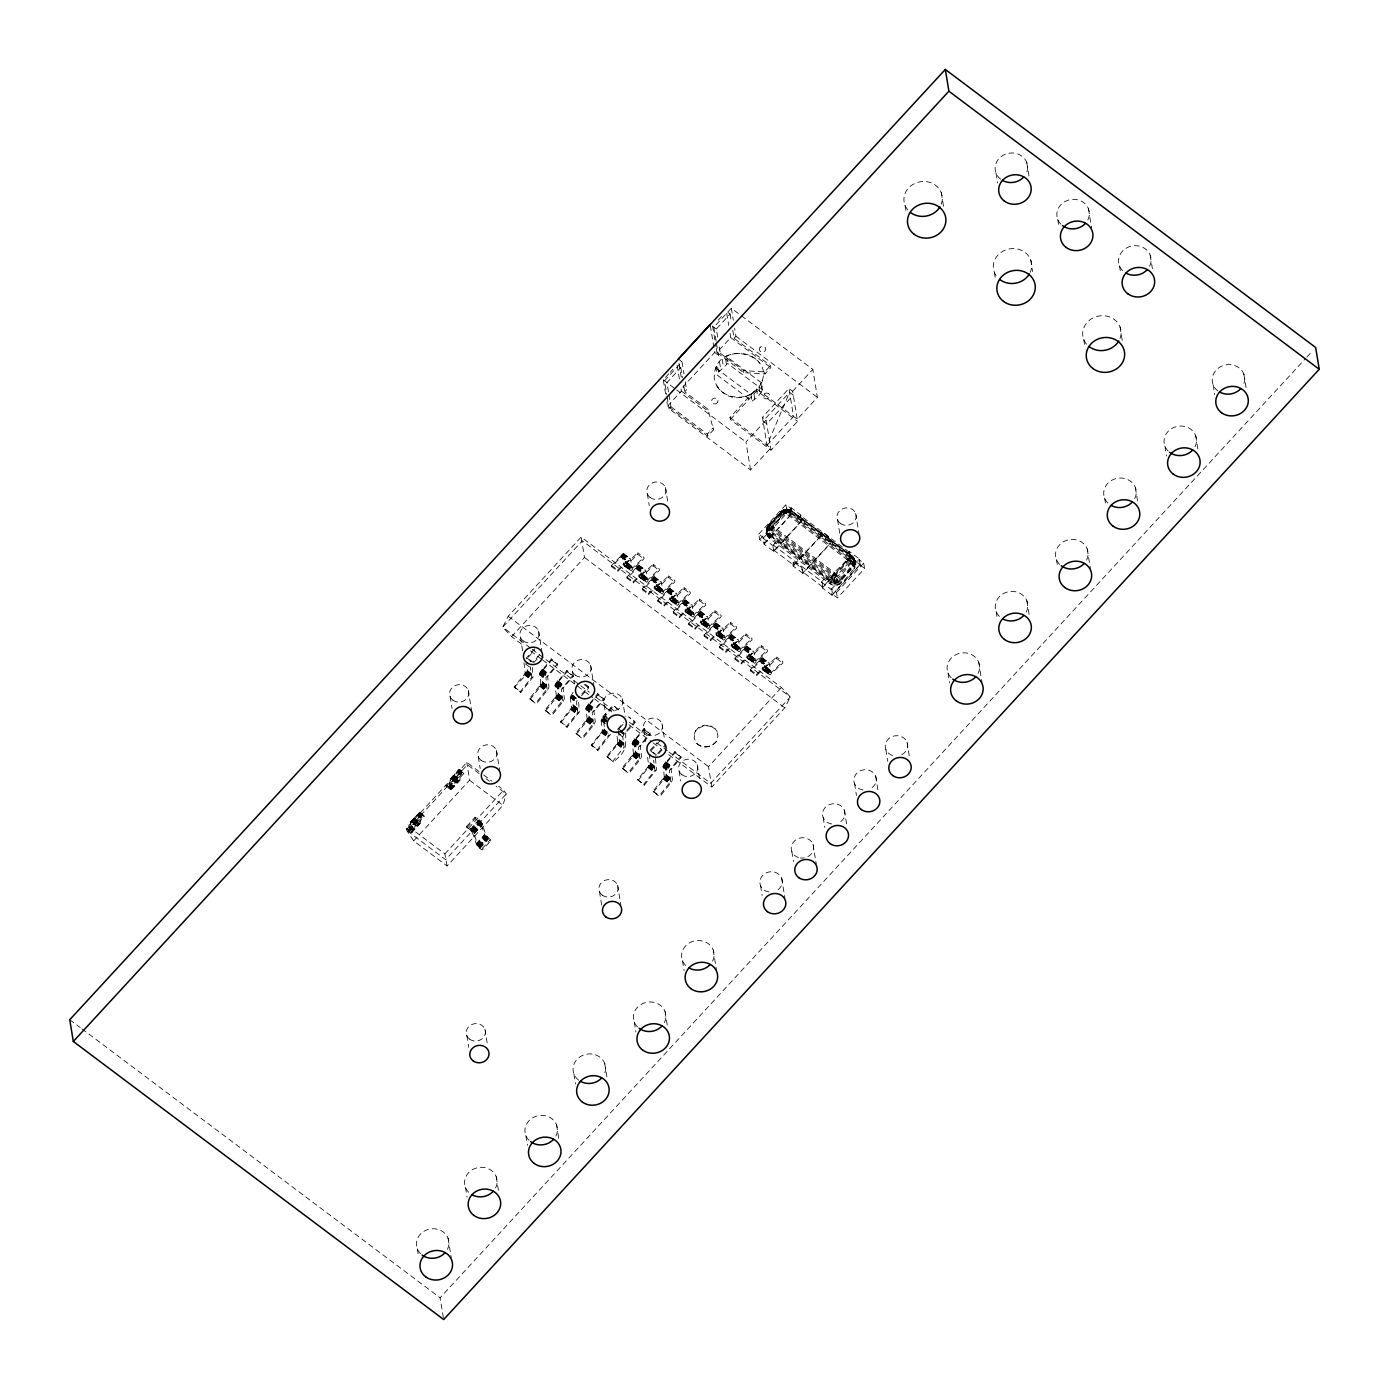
<?xml version="1.0" encoding="UTF-8"?>
<svg xmlns="http://www.w3.org/2000/svg" width="1389" height="1389" viewBox="0 0 1389 1389"><rect width="100%" height="100%" fill="white"/><g stroke="black" fill="none" stroke-linecap="round" stroke-linejoin="round"><path stroke-width="0.75" stroke-dasharray="5 3.75" d="M766.641 532.213C770.253 523.636 777.84 513.288 787.598 511.76L791.209 507.766L800.915 515.059L801.887 520.927L773.76 551.45L764.037 544.158L763.082 538.29L766.78 534.261L766.329 529.695L767.509 526.917L780.635 512.541L785.08 509.676L786.243 513.722L848.731 560.791L852.603 565.201L853.853 569.264C848.071 574.438 840.276 590.499 829.997 583.727L769.437 538.255L767.214 535.512L766.329 529.695M841.491 582.686L840.241 578.623L835.397 573.379L773.864 527.143C767.579 522.837 763.568 531.345 769.211 535.008L829.771 580.48C840.762 586.8 848.297 569.976 854.322 564.073C857.395 558.43 850.815 556.468 846.786 559.194C842.689 567.094 828.573 573.015 829.997 583.727M854.339 558.691L855.798 564.993L853.853 569.264M855.798 564.993L855.641 562.858L859.235 558.847L849.53 551.555L847.012 554.385L849.096 552.11L800.498 515.614L798.415 517.889L800.915 515.059M854.617 568.309L852.638 563.587L846.786 559.194C852.395 554.662 859.444 566.955 852.985 558.777L852.238 556.086L791.279 510.475L787.91 512.107L773.864 527.143L768.013 531.015L767.214 535.512M767.11 527.021L767.249 529.956M769.437 538.255L769.801 533.22L773.864 527.143L768.43 529.522L766.52 532.525L767.544 529.209L773.864 527.143L769.107 524.816L768.586 527.942M768.395 525.111L781.052 511.465L786.243 513.722C788.587 508.305 781.156 507.836 782.892 512.975M766.311 531.379L766.832 534.418L766.329 530.841M624.234 565.879L626.96 564.785L637.725 554.263L637.794 552.77L643.958 557.406L643.906 558.899L631.057 570.619L624.026 565.653L622.098 556.069L611.681 566.66L617.845 571.296L628.279 560.705L630.398 570.514M639.669 577.459L642.378 576.366L653.16 565.844L653.229 564.351L659.393 568.986L659.341 570.48L646.493 582.199L639.461 577.234L637.707 567.702L627.116 578.258L633.28 582.894L643.715 572.285L645.833 582.095M655.087 589.058L657.813 587.946L668.595 577.442L668.647 575.931L674.828 580.567L674.759 582.078L661.928 593.78L654.896 588.832L653.143 579.282L642.534 589.839L648.715 594.475L659.133 583.884L661.268 593.693M670.522 600.638L673.248 599.544L684.03 589.023L684.082 587.53L690.264 592.165L690.194 593.659L677.363 605.378L670.314 600.413L668.404 590.829L657.969 601.42L664.15 606.055L674.568 595.464L676.703 605.274M685.958 612.219L688.684 611.125L699.448 600.604L699.518 599.11L705.681 603.746L705.629 605.239L692.781 616.959L685.749 611.993L683.822 602.409L673.405 613.018L679.568 617.654L690.003 607.045L692.121 616.855M701.393 623.817L704.101 622.706L714.884 612.202L714.953 610.691L721.117 615.327L721.065 616.838L708.216 628.54L701.185 623.592L699.257 614.007L688.84 624.599L695.004 629.234L705.438 618.643L707.557 628.453M716.811 635.398L719.537 634.304L730.319 623.783L730.388 622.289L736.552 626.925L736.483 628.418L723.652 640.138L716.62 635.172L714.693 625.588L704.258 636.179L710.439 640.815L720.856 630.224L722.992 640.034M732.246 646.979L734.972 645.885L745.754 635.363L745.806 633.87L751.987 638.506L751.918 639.999L739.087 651.719L732.038 646.753L730.128 637.169L719.693 647.778L725.874 652.413L736.292 641.805L738.427 651.615M747.681 658.577L750.407 657.466L761.172 646.961L761.241 645.468L767.423 650.087L767.353 651.597L754.505 663.3L747.473 658.351L745.563 648.767L735.128 659.358L741.292 663.994L751.727 653.403L753.845 663.213M763.117 670.158L765.843 669.064L776.607 658.542L776.677 657.049L782.84 661.685L782.788 663.178L769.94 674.898L762.908 669.932L760.981 660.348L750.564 670.939L756.727 675.575L767.162 664.984L769.28 674.794M840.588 583.519L838.921 578.466L834.424 572.615L834.841 585.446L831.126 589.37L832.08 595.239L860.208 564.715L859.235 558.847M784.038 512.402L783.795 509.589L786.243 513.722L790.358 509.885L792.424 513.305C789.039 513.756 783.813 505.509 785.254 512.02M781.868 513.67L782.215 510.701L786.243 513.722C785.236 510.51 788.917 506.481 789.039 511.829M406.3 828.157L409.946 831.994L424.096 816.628L423.871 815.274L419.165 812.739L410.658 821.941L409.547 830.344L406.3 828.157L466.86 762.387L481.931 773.69M422.256 814.058L413.019 824.163L412.082 832.41L409.946 831.994M424.096 816.628C417.342 809.145 424.426 831.855 414.877 820.448L414.669 819.093L418.072 821.125L419.165 812.739M461.947 770.964L458.874 769.662L450.349 778.864L449.324 787.233L445.991 785.08L446.216 786.434L451.599 789.473L452.727 781.017L461.947 770.964L463.561 772.18L463.787 773.551L449.637 788.917M463.787 773.551C457.033 766.068 464.117 788.778 454.585 777.371L454.359 776L457.745 778.118L458.874 769.662M694.118 734.26L695.594 730.683L694.083 738.063L696.688 743.462L701.74 746.605L705.838 747.195L711.88 745.615L716.325 741.552L718.009 736.066L716.411 730.284L717.28 732.003M532.334 667.536L533.011 677.016L520.788 692.503L514.156 686.947L525.216 673.3L523.983 662.779M514.625 687.868C517.854 681.079 529.747 675.818 526.761 666.737M520.788 692.503L520.337 691.583L531.518 677.606L530.268 666.824M540.859 684.256L539.731 673.075L551.485 658.89L557.857 664.741L547.631 676.565L548.968 686.791L548.099 689.326L536.223 704.101L529.591 698.528L540.859 684.256L547.023 688.892L535.772 703.164L536.223 704.101M530.06 699.466L541.936 684.69L542.786 682.155L541.467 671.929L551.693 660.105L551.485 658.89M547.023 688.892L545.912 677.71L557.666 663.525M556.294 695.837L555.166 684.673L566.92 670.47L573.292 676.321L563.066 688.145L564.385 698.389L563.535 700.907L551.659 715.682L545.026 710.126L556.294 695.837L562.458 700.473L551.19 714.762L551.659 715.682M545.478 711.046L557.354 696.288L558.222 693.753L556.902 683.51L567.129 671.686L566.92 670.47M562.458 700.473L561.347 689.309L573.101 675.106M578.64 702.296L579.3 711.776L567.094 727.263L560.462 721.707L571.504 708.06L570.289 697.538L573.015 692.243M560.913 722.627L573.136 707.14L572.945 693.91M567.094 727.263L566.625 726.343L577.807 712.366L576.452 702.174L577.494 699.327M587.148 719.016L586.036 707.852L597.791 693.649L604.163 699.5L593.936 711.324L595.256 721.551L594.388 724.086L582.512 738.861L575.879 733.288L587.148 719.016L593.329 723.652L582.06 737.924L582.512 738.861M576.348 734.225L588.224 719.45L589.075 716.915L587.755 706.688L597.982 694.865L597.791 693.649M593.329 723.652L592.2 712.47L603.955 698.285M610.431 734.277L597.947 750.442L591.783 745.806L591.315 744.886L602.375 731.239L601.142 720.717L603.868 715.422L613.209 705.23L619.581 711.081L613.209 705.23M597.947 750.442L597.496 749.522L608.799 734.972M625.692 732.888C625.71 747.369 627.186 750.442 613.382 762.023L606.75 756.467L617.792 742.82L616.577 732.298M607.201 757.387L619.425 741.917L618.47 730.51M613.382 762.023L612.914 761.103L624.095 747.126L622.741 736.934L624.859 732.437M633.453 753.776L632.325 742.611L644.079 728.409L650.451 734.26L640.225 746.084L641.544 756.311L640.694 758.845L628.818 773.621L622.185 768.048L633.453 753.776L639.617 758.411L628.349 772.683L628.818 773.621M622.637 768.985L634.513 754.21L635.381 751.675L634.044 741.448L644.27 729.624L644.079 728.409M639.617 758.411L638.489 747.23L650.243 733.045M655.504 758.307L656.459 769.714L644.236 785.202L637.603 779.646L648.663 765.999L647.43 755.477M638.072 780.566L650.295 765.079L649.618 755.599M644.236 785.202L643.784 784.281L654.966 770.287L653.611 760.113M664.307 776.937L663.178 765.773L674.932 751.571L681.304 757.439L671.078 769.263L672.415 779.489L671.547 782.024L659.671 796.782L653.038 791.226L664.307 776.937L670.488 781.573L659.219 795.862L659.671 796.782M653.507 792.147L665.383 777.389L666.234 774.854L664.914 764.627L675.141 752.803L674.932 751.571M670.488 781.573L669.359 770.409L681.114 756.206M604.215 726.586L603.347 717.887L613.417 706.445M766.329 530.233L767.7 527.334L773.864 527.143L769.089 532.577L768.534 537.456M766.85 531.067L766.745 528.08M762.266 380.603C772.44 351.035 715.491 340.756 714.311 375.603C712.904 385.465 725.648 399.424 739.087 397.601C745.702 397.358 751.987 394.528 756.519 389.684C759.089 388.903 764.506 375.36 760.877 383.642L762.057 390.899L757.717 396.941L752.005 401.213L717.089 374.995L715.943 368.085L717.332 364.925L718.512 372.183L717.089 374.995M839.546 584.231L834.424 572.615L833.383 585.203M591.783 745.806L604.423 729.034M782.597 510.214L786.243 513.722C785.792 510.319 790.445 506.846 790.254 512.159M762.057 390.899L762.214 380.256M447.084 865.972L444.862 853.888L408.036 826.229L406.803 830.483L413.662 840.866L447.084 865.972L502.957 805.307L506.273 793.935L503.686 790.046L498.668 786.261M457.745 778.118L448.525 788.153M767.492 526.674L767.127 530.754L769.454 534.157L830.014 579.63C841.265 589.44 867.118 548.204 846.786 559.194L853.106 562.736L855.19 567.25M780.948 514.52L780.618 512.055L781.851 510.718M802.911 573.344L793.206 566.052C789.924 557.232 804.318 568.848 802.911 573.344L831.039 542.821C832.376 538.324 818.277 526.848 821.316 535.529L831.039 542.821M831.021 584.37L831.195 579.213L834.424 572.615L834.824 585.342L834.32 583.449L829.684 581.817L769.124 536.345L766.52 531.97M715.943 368.085L750.876 394.302L752.005 401.213M716.134 341.225L713.842 327.231L731.343 308.219L812.825 369.405L817.409 397.376L797.251 419.27L756.501 388.677L729.972 417.464L730.319 419.547L771.051 450.14L797.581 421.336L792.668 391.281L788.952 388.503L762.422 417.308L767.006 445.279L789.577 392.306L793.293 395.084L766.745 423.888L763.047 421.11L789.577 392.306M767.839 528.896L768.499 525.58L773.864 527.143L768.482 531.831L767.787 536.536M838.4 584.786L834.424 572.615L832.115 579.63L832.167 584.873M786.243 513.722L789.004 509.555L790.931 510.301M668.665 754.609L711.828 787.007L784.768 707.852L790.306 696.948L781.434 687.468L581.158 537.092L508.218 616.265L502.696 627.151L511.551 636.631L523.636 645.711M696.688 743.462C701.653 749.175 714.588 746.883 717.228 739.799M766.936 527.455L768.013 525.754M617.619 729.451L623.314 722.645M618.99 729.086L619.824 727.853M718.512 372.183L727.697 363.484L762.613 389.701M655.712 755.616L656.337 754.817L650.156 750.182L656.841 742.907M695.663 731.013L698.32 727.732L703.997 725.232L710.178 725.614L715.283 729.103L713.824 727.784M767.509 526.414L768.673 524.886M769.107 524.816L767.544 529.209L769.801 533.22L830.362 578.692C841.56 587.964 865.173 547.353 846.786 559.194L853.419 561.833L855.589 566.139M847.759 559.958L847.776 558.447L786.921 512.749L785.271 513.027L772.909 526.448L773.048 528.08L833.608 573.553L835.397 573.379M766.537 529.174L773.864 527.143M534.73 648.75L526.101 658.282L530.72 661.754M539.557 654.844L532.89 662.119L527.56 657.969L534.817 650.087M581.852 693.962L588.519 686.687L585.446 684.378M626.804 730.18L634.825 721.447L628.644 716.811L635.016 722.679L626.317 732.125M657.674 753.359L665.678 744.626M665.574 393.92L663.265 379.787L668.786 373.797M670.158 372.304L672.918 369.318M718.13 320.251L722.28 315.754M681.235 376.992L678.301 359.004L681.999 361.782L664.498 380.794L666.789 394.771M679.377 378.954L677.068 364.821L680.766 367.599L666.963 382.583L668.613 392.653M717.644 337.076L716.325 329.019L730.11 314.036L726.412 311.258M716.325 329.019L710.144 324.453L714.71 352.424L682.884 386.975L686.583 389.771L684.725 391.785L707.921 409.199L713.529 429.826L707.678 436.163L667.571 406.039L666.911 402.011M667.571 406.039L681.357 391.073L680.697 387.027M732.75 330.165L734.069 338.222L770.496 365.567L770.826 367.634L764.992 373.971L743.809 372.686L716.915 352.476L730.718 337.51L730.058 333.464M729.972 417.464L770.721 448.057L750.546 469.951L669.064 408.765L670.922 406.751L668.942 394.667M714.71 352.424L718.426 355.202L720.283 353.188L718.964 345.132M734.069 338.222L735.927 336.207L734.625 328.203M511.551 636.631L584.491 557.475L581.158 537.092M707.678 436.163L707.348 434.097L713.182 427.76L713.529 429.826M720.283 353.188L743.48 370.603L764.662 371.905L770.496 365.567M730.319 419.547L756.849 390.743L797.581 421.336M533.741 662.605L538.081 657.882M750.546 469.951L745.962 441.962L766.138 420.086L762.422 417.308M792.668 391.281L812.825 369.405M410.571 822.166L419.426 812.687M450.262 779.09L459.117 769.593M410.658 821.941L419.756 812.704M450.349 778.864L459.446 769.628M411.404 821.784L420.155 812.825M451.095 778.708L459.846 769.749M411.804 821.889L420.624 813.016M451.494 778.812L460.315 769.94M406.526 829.511L421.127 813.294M446.216 786.434L460.818 770.218M412.255 822.097L413.332 822.722L421.683 813.641M451.963 779.021L453.022 779.628L461.374 770.565M413.089 824.042L421.77 814.996M452.727 781.017L461.478 771.919M413.28 824.042L422.1 815.169M452.988 780.948L461.79 772.076M408.609 829.875L422.291 815.274M448.3 786.799L461.981 772.197M408.974 830.136L422.482 815.412M448.664 787.059L462.172 772.336M409.147 830.223L417.655 821.212M448.838 787.146L457.363 778.135M408.835 831.247L418.072 821.125M413.575 824.146L415.745 825.691L415.519 824.337L423.871 815.274M453.265 781.052L455.436 782.615L455.21 781.26L463.561 772.18M409.408 831.646L417.759 822.583M449.098 788.57L457.45 779.507M410.467 832.271L418.818 823.208M450.158 789.195L458.509 780.114M767.006 445.279L793.536 416.492L788.952 388.503M410.918 832.462L419.287 823.399M450.626 789.386L458.978 780.323M411.335 832.584L419.686 823.521M451.026 789.508L459.377 780.427M411.665 832.619L420.502 823.121M451.356 789.525L460.193 780.045M413.662 840.866L469.551 780.219L466.86 762.387M581.47 695.785L588.728 687.92L588.519 686.687M466.704 826.333L475.073 817.27C485.716 820.708 481.809 834.754 490.473 839.564L490.699 840.918L482.348 849.999C472.538 845.866 476.67 831.698 466.93 827.688L466.704 826.333C477.347 829.771 473.458 843.835 482.122 848.644L482.348 849.999M466.93 827.688L475.298 818.625L475.073 817.27M444.862 853.888L503.686 790.046M470.506 829.198L478.875 820.118M471.097 829.65L479.448 820.586M470.732 830.553C484.448 806.644 478.875 837.011 490.699 840.918M470.923 830.709L480.021 821.073M471.131 830.865L479.483 821.802M471.305 831.039L479.656 821.975M471.635 831.403L480.577 821.611M471.982 831.907L480.247 822.687M472.034 832.046L481.098 822.149M473.215 831.751L481.566 822.687M473.632 832.289L481.983 823.208M473.979 832.792L482.33 823.712M474.239 833.244L482.591 824.181M474.413 833.66L482.764 824.58M758.759 534.14L785.914 504.676L790.775 508.322L791.678 513.756L764.506 543.238L759.644 539.592L758.759 534.14L763.62 537.786L764.506 543.238M768.256 525.476L783.049 510.128M476.149 843.8L484.501 834.737M476.323 844.217L484.674 835.136M476.583 844.668L484.935 835.605M476.931 845.172L485.282 836.109M477.33 845.71L485.699 836.629M759.644 539.592L787.476 510.128L852.985 558.777M477.816 846.248L486.879 836.352M478.771 845.884L487.018 836.647M478.337 846.786L487.279 836.977M479.066 846.231L487.435 837.168M479.24 846.422L487.608 837.341M478.875 847.307L487.782 837.515M479.622 846.752L488.181 837.845M479.465 847.811L487.817 838.748M480.038 848.262L488.39 839.199M482.122 848.644L490.473 839.564M764.037 544.158L792.164 513.635L791.209 507.766M773.76 551.45L772.805 545.582L775.409 542.734L773.343 545.096L774.229 550.53L793.675 565.132L820.83 535.65L820.448 532.786L822.514 532.925M774.229 550.53L801.384 521.049L800.498 515.614M620.154 727.489L623.053 724.329M792.72 563.083C796.453 560.809 803.363 567.875 803.398 572.424L822.826 587.026L849.999 557.545L849.096 552.11M793.206 566.052L821.316 535.529M828.538 537.439L830.553 542.943L803.398 572.424M651.007 750.65L659.706 741.205M658.629 753.723L665.887 745.841M832.08 595.239L822.357 587.946L821.403 582.078L824.024 579.23L821.941 581.592L822.826 587.026M822.357 587.946L850.485 557.423L849.53 551.555M832.549 594.318L859.722 564.854L858.819 559.402L863.68 563.066L864.583 568.5L837.411 597.964L832.549 594.318L831.664 588.884L836.525 592.53L837.411 597.964M836.525 592.53L863.68 563.066M711.828 787.007L708.494 766.641L781.434 687.468M443.351 1317.571L440.105 1297.795L1305.382 358.692M1306.858 357.095L1312.727 350.723M611.681 566.66L611.473 565.445L623.192 553.742L624.217 554.003L625.849 563.448L632.273 568.24L643.958 557.406M617.845 571.296L617.654 570.08L629.373 558.378L630.38 558.638L632.134 568.188M627.116 578.258L626.908 577.025L638.627 565.34L639.635 565.601L641.284 575.029L647.708 579.838L659.393 568.986M633.28 582.894L633.089 581.661L644.809 569.976L645.816 570.219L647.552 579.786M642.534 589.839L642.343 588.623L654.063 576.921L655.07 577.182L656.719 586.627L663.126 591.419L674.828 580.567M648.715 594.475L648.507 593.259L660.226 581.557L661.251 581.817L662.987 591.367M657.969 601.42L657.778 600.204L669.498 588.502L670.505 588.762L672.137 598.208L678.561 603L690.264 592.165M664.15 606.055L663.942 604.84L675.662 593.138L676.669 593.398L678.422 602.948M673.405 613.018L673.196 611.785L684.933 600.1L685.94 600.361L687.572 609.788L693.996 614.598L705.681 603.746M679.568 617.654L679.377 616.421L691.097 604.736L692.104 604.979L693.858 614.546M688.84 624.599L688.631 623.383L700.351 611.681L701.358 611.941L703.008 621.387L709.432 626.179L721.117 615.327M695.004 629.234L694.813 628.019L706.532 616.317L707.539 616.577L709.275 626.126M704.258 636.179L704.067 634.964L715.786 623.262L716.793 623.522L718.443 632.967L724.85 637.759L736.552 626.925M710.439 640.815L710.23 639.6L721.967 627.897L722.975 628.158L724.711 637.707M719.693 647.778L719.502 646.545L731.222 634.86L732.229 635.12L733.878 644.548L740.285 649.358L751.987 638.506M725.874 652.413L725.666 651.181L737.385 639.496L738.41 639.739L740.146 649.305M735.128 659.358L734.92 658.143L746.657 646.441L747.664 646.701L749.296 656.146L755.72 660.938L767.423 650.087M741.292 663.994L741.101 662.779L752.821 651.076L753.828 651.337L755.581 660.886M750.564 670.939L750.355 669.724L762.075 658.021L763.099 658.282L764.731 667.727L771.155 672.519L782.84 661.685M756.727 675.575L756.536 674.36L768.256 662.657L769.263 662.918L770.999 672.467M625.953 563.552L637.794 552.77M647.882 579.821L641.284 575.029L653.229 564.351M663.317 591.419L656.719 586.627L668.647 575.931M672.241 598.312L684.082 587.53M687.815 609.962L699.518 599.11M703.251 621.543L714.953 610.691M718.686 633.141L730.388 622.289M733.965 644.67L745.806 633.87M749.4 656.25L761.241 645.468M771.329 672.519L764.731 667.727L776.677 657.049M780.618 512.055L782.215 510.701M712.071 726.378L704.049 725.579L696.827 729.103M834.32 583.449L840.258 581.54L854.877 565.271L855.468 562.996L854.339 561.399L846.786 559.194L852.655 557.336L854.617 560.496M782.528 510.51L783.969 509.676M716.811 385.882C723.2 397.358 742.438 401.247 753.619 392.184L754.8 399.424M726.482 364.196L725.301 356.938C736.344 350.236 752.89 353.31 759.627 363.119M783.656 509.971L784.959 509.364M725.301 356.938L728.756 355.133M784.854 509.589L787.372 509.329L787.771 511.69M846.786 559.194L854.912 560.809L854.113 565.722L840.102 580.932L835.501 582.79L831.803 582.338L766.902 533.046M785.983 509.19L787.372 509.329M785.966 509.537L790.15 510.648L850.71 556.121L852.707 559.628L851.318 563.483C845.38 567.007 840.189 582.894 830.848 577.685L769.124 531.015L768.291 527.889L769.662 524.868L782.684 510.857L786.191 509.815L786.521 511.812M791.07 510.753L787.459 509.78L782.719 511.656L769.905 525.632L769.211 528.271L770.322 530.72L832.688 577.338L837.636 576.487L850.537 562.562L851.665 559.385L850.016 556.468M851.318 555.947L852.238 556.086M793.675 562.18L793.675 565.132M787.007 509.173L788.622 509.485M788.032 509.277L789.82 509.798M789.004 509.555L852.672 556.885L853.87 559.576M852.638 556.642L853.575 557.683M790.358 509.885L792.112 511.412M788.709 511.482L786.018 510.753L783.5 511.985L770.791 525.841L771.121 529.765L833.07 576.122L836.873 575.48L849.651 561.66L850.537 559.194L849.269 556.954M453.022 779.628L455.21 781.26M413.332 822.722L415.519 824.337M735.927 336.207L817.409 397.376M730.718 337.51L770.826 367.634M761.485 382.791L726.569 356.574L727.697 363.484M681.357 391.073L708.268 411.266L707.921 409.199M663.265 379.787L674.898 388.607M676.634 389.91L745.962 441.962M670.922 406.751L707.348 434.097M791.279 510.475L852.516 556.416M792.164 513.635L801.887 520.927M850.485 557.423L860.208 564.715M849.999 557.545L786.816 510.11L785.914 504.676M859.722 564.854L864.583 568.5M773.343 545.096L821.941 581.592M763.082 538.29L772.805 545.582M821.403 582.078L831.126 589.37M637.725 554.263L643.906 558.899M653.16 565.844L659.341 570.48M668.595 577.442L674.759 582.078M684.03 589.023L690.194 593.659M699.448 600.604L705.629 605.239M714.884 612.202L721.065 616.838M730.319 623.783L736.483 628.418M745.754 635.363L751.918 639.999M761.172 646.961L767.353 651.597M776.607 658.542L782.788 663.178M623.626 553.69L630.38 558.638M639.062 565.271L645.816 570.219M654.497 576.869L661.251 581.817M669.932 588.45L676.669 593.398M685.35 600.031L692.104 604.979M700.785 611.629L707.539 616.577M716.22 623.21L722.975 628.158M731.656 634.79L738.41 639.739M747.091 646.389L753.828 651.337M762.509 657.969L769.263 662.918M623.192 553.742L629.373 558.378M638.627 565.34L644.809 569.976M654.063 576.921L660.226 581.557M669.498 588.502L675.662 593.138M684.933 600.1L691.097 604.736M700.351 611.681L706.532 616.317M715.786 623.262L721.967 627.897M731.222 634.86L737.385 639.496M746.657 646.441L752.821 651.076M762.075 658.021L768.256 662.657M622.689 553.951L628.852 558.586M638.124 565.531L644.288 570.167M653.542 577.13L659.723 581.765M668.977 588.71L675.158 593.346M684.412 600.291L690.576 604.927M699.848 611.889L706.011 616.525M715.283 623.47L721.447 628.106M730.701 635.051L736.882 639.687M746.136 646.649L752.317 651.285M761.571 658.23L767.735 662.866M622.116 554.298L628.279 558.916M637.534 565.879L643.715 570.514M652.969 577.459L659.15 582.095M668.404 589.058L674.568 593.676M683.839 600.638L690.003 605.274M699.275 612.219L705.438 616.855M714.693 623.817L720.874 628.436M730.128 635.398L736.309 640.034M745.563 646.979L751.727 651.615M760.998 658.577L767.162 663.195M621.491 554.749L627.654 559.385M636.926 566.347L643.09 570.983M652.344 577.928L658.525 582.564M667.779 589.509L673.96 594.145M683.214 601.107L689.378 605.743M698.65 612.688L704.813 617.324M714.068 624.269L720.249 628.904M729.503 635.867L735.684 640.503M744.938 647.448L751.102 652.083M760.373 659.028L766.537 663.664M620.831 555.34L628.575 560.861M636.266 566.92L643.992 572.442M651.701 578.501L659.428 584.04M667.137 590.099L674.863 595.621M682.555 601.68L690.298 607.201M697.99 613.261L705.716 618.799M713.425 624.859L721.151 630.38M728.86 636.44L736.587 641.961M744.278 648.021L752.022 653.559M759.714 659.619L767.44 665.14M621.63 556.208L627.811 560.843M637.065 567.788L643.229 572.424M652.5 579.369L658.664 584.005M667.918 590.967L674.099 595.603M683.353 602.548L689.534 607.184M698.789 614.129L704.952 618.765M714.224 625.727L720.387 630.363M729.642 637.308L735.823 641.944M745.077 648.889L751.258 653.524M760.512 660.487L766.693 665.123M621.352 556.364L627.515 561M636.77 567.962L642.951 572.598M652.205 579.543L658.386 584.179M667.64 591.124L673.804 595.759M683.075 602.722L689.239 607.358M698.493 614.303L704.674 618.938M713.929 625.883L720.11 630.519M729.364 637.482L735.528 642.117M744.799 649.062L750.963 653.698M760.217 660.643L766.398 665.279M621.039 556.607L627.203 561.243M636.457 568.188L642.638 572.824M651.892 579.769L658.073 584.404M667.328 591.367L673.491 596.003M682.763 602.948L688.927 607.583M698.181 614.528L704.362 619.164M713.616 626.126L719.797 630.762M729.051 637.707L735.215 642.343M744.487 649.288L750.65 653.924M759.905 660.886L766.086 665.522M620.709 556.885L626.873 561.521M636.145 568.483L642.308 573.119M651.563 580.064L657.744 584.7M666.998 591.645L673.179 596.28M682.433 603.243L688.597 607.878M697.868 614.823L704.032 619.459M713.286 626.404L719.467 631.04M728.721 638.002L734.903 642.638M744.157 649.583L750.32 654.219M759.592 661.164L765.756 665.8M627.307 563.014L633.488 567.65M642.742 574.595L648.923 579.23M658.178 586.175L664.341 590.811M673.613 597.774L679.777 602.409M689.048 609.354L695.212 613.99M704.466 620.935L710.647 625.571M719.901 632.533L726.082 637.169M735.337 644.114L741.5 648.75M750.772 655.695L756.936 660.331M766.19 667.293L772.371 671.929M627.029 563.24L633.193 567.875M642.465 574.82L648.628 579.456M657.882 586.418L664.064 591.037M673.318 597.999L679.499 602.635M688.753 609.58L694.917 614.216M704.188 621.178L710.352 625.814M719.606 632.759L725.787 637.395M735.041 644.34L741.222 648.976M750.477 655.938L756.64 660.574M765.912 667.519L772.076 672.154M626.752 563.413L632.933 568.049M642.187 575.011L648.35 579.63M657.622 586.592L663.786 591.228M673.04 598.173L679.221 602.809M688.475 609.771L694.656 614.389M703.91 621.352L710.074 625.988M719.346 632.933L725.509 637.568M734.764 644.531L740.945 649.149M750.199 656.112L756.38 660.747M765.634 667.692L771.798 672.328M626.508 563.535L632.672 568.17M641.926 575.133L648.107 579.769M657.362 586.714L663.543 591.349M672.797 598.294L678.978 602.93M688.232 609.893L694.396 614.528M703.667 621.473L709.831 626.109M719.085 633.054L725.266 637.69M734.521 644.652L740.702 649.288M749.956 656.233L756.12 660.869M765.391 667.814L771.555 672.45M625.849 563.448L632.464 568.24M672.137 598.208L678.752 603M687.572 609.788L694.187 614.58M703.008 621.387L709.605 626.179M718.443 632.967L725.041 637.759M733.878 644.548L740.476 649.34M749.296 656.146L755.911 660.938M626.96 564.785L633.124 569.421M642.378 576.366L648.559 581.001M657.813 587.946L663.994 592.582M673.248 599.544L679.412 604.18M688.684 611.125L694.847 615.761M704.101 622.706L710.283 627.342M719.537 634.304L725.718 638.94M734.972 645.885L741.136 650.521M750.407 657.466L756.571 662.102M765.843 669.064L772.006 673.7M626.37 565.236L632.551 569.872M641.805 576.817L647.986 581.453M657.24 588.415L663.404 593.051M672.675 599.996L678.839 604.632M688.093 611.577L694.274 616.212M703.529 623.175L709.71 627.811M718.964 634.756L725.127 639.391M734.399 646.336L740.563 650.972M749.817 657.935L755.998 662.57M765.252 669.515L771.433 674.151M625.831 565.601L631.995 570.237M641.267 577.182L647.43 581.817M656.684 588.762L662.866 593.398M672.12 600.361L678.301 604.996M687.555 611.941L693.719 616.577M702.99 623.522L709.154 628.158M718.408 635.12L724.589 639.756M733.843 646.701L740.024 651.337M749.279 658.282L755.442 662.918M764.714 669.88L770.878 674.516M625.328 565.844L631.509 570.48M640.763 577.425L646.927 582.06M656.198 589.023L662.362 593.659M671.616 600.604L677.797 605.239M687.051 612.184L693.233 616.82M702.487 623.783L708.65 628.418M717.922 635.363L724.086 639.999M733.34 646.944L739.521 651.58M748.775 658.542L754.956 663.178M764.21 670.123L770.391 674.759M624.894 565.983L631.057 570.619M640.329 577.564L646.493 582.199M655.747 589.144L661.928 593.78M671.182 600.743L677.363 605.378M686.617 612.323L692.781 616.959M702.053 623.904L708.216 628.54M717.471 635.502L723.652 640.138M732.906 647.083L739.087 651.719M748.341 658.664L754.505 663.3M763.776 670.262L769.94 674.898M624.026 565.653L630.693 570.619M639.461 577.234L646.128 582.217M654.896 588.832L661.563 593.798M670.314 600.413L676.981 605.378M685.749 611.993L692.417 616.976M701.185 623.592L707.852 628.557M716.62 635.172L723.287 640.138M732.038 646.753L738.705 651.736M747.473 658.351L754.14 663.317M762.908 669.932L769.575 674.898M611.473 565.445L617.654 570.08M626.908 577.025L633.089 581.661M642.343 588.623L648.507 593.259M657.778 600.204L663.942 604.84M673.196 611.785L679.377 616.421M688.631 623.383L694.813 628.019M704.067 634.964L710.23 639.6M719.502 646.545L725.666 651.181M734.92 658.143L741.101 662.779M750.355 669.724L756.536 674.36M584.491 557.475L784.768 707.852M508.218 616.265L708.494 766.641M551.693 660.105L557.857 664.741M567.129 671.686L573.292 676.321M584.092 684.447L588.728 687.92M597.982 694.865L604.163 699.5M644.27 729.624L650.451 734.26M675.141 752.803L681.304 757.439M530.424 647.969L502.696 627.151L582.286 540.772L790.306 696.948L710.699 783.344L669.099 752.109M532.161 649.271L544.297 658.386M546.033 659.688L578.97 684.412M580.689 685.715L589.37 692.226M596.298 697.434L615.362 711.758M629.234 722.158L650.035 737.785M656.962 742.993L667.362 750.807M530.546 650.903L540.911 658.681M542.63 659.966L592.704 697.556M594.423 698.858L611.698 711.828M628.957 724.78L651.406 741.639M653.125 742.941L661.754 749.418M542.144 669.064L549.159 674.186M557.579 680.662L564.594 685.767M588.432 703.824L595.464 708.946M604.719 715.891L609.337 719.363M634.738 738.583L641.753 743.705M665.591 761.762L672.606 766.884M527.23 658.334L533.411 662.97M542.665 669.915L548.846 674.55M558.1 681.513L564.264 686.149M588.953 704.674L595.134 709.31M635.259 739.434L641.423 744.07M650.694 751.032L656.858 755.668M666.112 762.613L672.293 767.249M541.536 669.863L548.533 674.95M556.954 681.461L563.969 686.548M587.825 704.622L594.822 709.71M603.26 716.22L608.712 720.144M634.113 739.382L641.128 744.469M664.984 762.561L671.981 767.648M542.075 670.731L548.256 675.367M557.51 682.312L563.674 686.947M588.363 705.49L594.544 710.126M634.669 740.25L640.833 744.886M665.522 763.429L671.703 768.065M541.832 671.147L547.995 675.783M557.267 682.728L563.43 687.364M588.12 705.907L594.301 710.543M620.536 730.232L625.154 733.722M634.408 740.667L640.589 745.303M665.279 763.846L671.46 768.482M540.963 670.696L547.144 675.332M556.399 682.277L562.562 686.913M587.252 705.456L593.433 710.092M602.687 717.037L608.868 721.672M618.122 728.635L622.758 732.107M633.558 740.215L639.721 744.851M664.411 763.394L670.592 768.013M541.623 671.547L547.787 676.183M557.058 683.128L563.222 687.763M587.912 706.307L594.093 710.942M634.217 741.066L640.381 745.702M665.071 764.245L671.252 768.881M541.467 671.929L547.631 676.565M556.902 683.51L563.066 688.145M572.32 695.108L576.956 698.58M587.755 706.688L593.936 711.324M603.191 718.269L607.809 721.742M620.154 731.013L624.79 734.503M634.044 741.448L640.225 746.084M664.914 764.627L671.078 769.263M540.46 671.529L547.526 676.912M555.895 683.11L562.962 688.493M571.33 694.691L576.852 698.927M586.766 706.289L593.815 711.672M633.054 741.049L640.121 746.431M663.925 764.21L670.974 769.593M541.311 672.571L547.474 677.207M556.729 684.152L562.91 688.788M572.164 695.75L578.345 700.386M587.599 707.331L593.763 711.967M603.034 718.912L607.653 722.384M619.998 731.656L624.633 735.146M633.888 742.091L640.069 746.726M664.758 765.27L670.922 769.905M540.061 672.328L546.224 676.964M555.478 683.909L561.66 688.545M570.914 695.507L577.095 700.125M586.349 707.088L592.513 711.724M601.784 718.669L607.948 723.304M632.637 741.848L638.818 746.483M663.508 765.026L669.672 769.645M539.731 673.075L545.912 677.71M555.166 684.673L561.347 689.309M570.601 696.254L576.765 700.889M586.036 707.852L592.2 712.47M601.454 719.433L604.545 721.742M632.325 742.611L638.489 747.23M663.178 765.773L669.359 770.409M539.522 673.769L545.686 678.405M554.958 685.35L561.121 689.986M570.375 696.948L576.557 701.584M585.811 708.529L591.992 713.165M601.246 720.11L607.41 724.745M616.681 731.708L622.845 736.344M632.117 743.289L638.28 747.924M662.97 766.468L669.151 771.103M525.528 663.942L530.164 667.414M539.418 674.36L545.599 678.995M554.853 685.958L561.017 690.593M570.289 697.538L576.452 702.174M585.707 709.119L591.888 713.755M601.142 720.717L607.323 725.353M619.668 734.625L622.741 736.934M632.012 743.879L638.176 748.515M662.866 767.058L669.047 771.694M527.351 670.574L533.532 675.21M542.786 682.155L548.968 686.791M558.222 693.753L564.385 698.389M573.657 705.334L579.821 709.97M589.075 716.915L595.256 721.551M619.945 740.094L626.109 744.73M635.381 751.675L641.544 756.311M650.799 763.273L656.98 767.909M666.234 774.854L672.415 779.489M527.282 671.113L533.445 675.749M542.7 682.693L548.881 687.329M558.135 694.274L564.316 698.91M573.57 705.872L579.734 710.508M589.005 717.453L595.169 722.089M619.859 740.632L626.04 745.268M635.294 752.213L641.475 756.849M650.729 763.794L656.893 768.43M666.164 775.392L672.328 780.028M527.108 671.72L533.272 676.356M542.543 683.301L548.707 687.937M557.961 694.882L564.142 699.518M573.397 706.48L579.578 711.116M588.832 718.061L594.996 722.697M604.267 729.642L607.34 731.968M619.685 741.24L625.866 745.876M635.12 752.821L641.301 757.456M650.556 764.401L656.719 769.037M665.991 776L672.154 780.635M526.848 672.38L533.011 677.016M542.266 683.978L548.447 688.614M557.701 695.559L563.882 700.195M573.136 707.14L579.3 711.776M588.571 718.738L594.735 723.374M603.989 730.319L610.17 734.955M619.425 741.917L625.606 746.535M634.86 753.498L641.041 758.134M650.295 765.079L656.459 769.714M665.73 776.677L671.894 781.295M525.459 672.398L532.664 677.745M540.894 683.978L548.099 689.326M556.329 695.576L563.535 700.907M571.764 707.157L578.97 712.505M587.2 718.738L594.388 724.086M602.618 730.336L609.823 735.666M618.053 741.917L625.258 747.265M633.488 753.498L640.694 758.845M648.923 765.096L656.112 770.444M664.341 776.677L671.547 782.024M525.424 672.658L531.605 677.294M571.712 707.418L577.893 712.053M602.583 730.597L608.764 735.232M618.018 742.177L624.182 746.813M648.871 765.356L655.052 769.992M525.337 672.971L531.518 677.606M540.772 684.551L546.953 689.187M556.208 696.132L562.371 700.768M571.643 707.73L577.807 712.366M587.061 719.311L593.242 723.947M602.496 730.892L608.677 735.528M617.931 742.49L624.095 747.126M633.367 754.071L639.53 758.707M648.785 765.652L654.966 770.287M664.22 777.25L670.401 781.885M525.216 673.3L532.247 678.492M540.634 684.881L547.683 690.073M556.069 696.479L563.118 701.671M571.504 708.06L578.553 713.252M586.939 719.658L593.971 724.832M602.375 731.239L609.406 736.43M617.792 742.82L624.842 748.011M633.228 754.418L640.277 759.592M648.663 765.999L655.695 771.19M664.098 777.58L671.13 782.771M525.042 673.665L531.206 678.301M540.477 685.246L546.641 689.882M555.895 696.844L562.076 701.462M571.33 708.425L577.511 713.061M586.766 720.006L592.929 724.641M602.201 731.604L608.365 736.222M617.619 743.184L623.8 747.82M633.054 754.765L639.235 759.401M648.489 766.363L654.653 770.982M663.925 777.944L670.088 782.58M524.834 674.03L531.779 679.238M540.269 685.628L547.197 690.837M555.687 697.209L562.632 702.417M571.122 708.789L578.067 713.998M586.557 720.387L593.502 725.596M601.993 731.968L608.92 737.177M617.411 743.549L624.356 748.758M632.846 755.147L639.791 760.356M648.281 766.728L655.226 771.937M663.716 778.309L670.661 783.518M524.591 674.412L530.754 679.047M540.026 685.992L546.19 690.628M555.444 697.591L561.625 702.226M570.879 709.171L577.06 713.807M586.314 720.752L592.478 725.388M601.75 732.35L607.913 736.986M617.185 743.931L623.348 748.567M632.603 755.512L638.784 760.148M648.038 767.11L654.219 771.746M663.473 778.691L669.637 783.327M524.33 674.794L531.24 679.985M539.748 686.374L546.676 691.583M555.183 697.955L562.111 703.164M570.619 709.553L577.529 714.745M586.054 721.134L592.964 726.343M601.472 732.715L608.399 737.924M616.907 744.313L623.835 749.504M632.342 755.894L639.253 761.103M647.778 767.475L654.688 772.683M663.213 779.073L670.123 784.264M514.156 686.947L520.337 691.583M529.591 698.528L535.772 703.164M545.026 710.126L551.19 714.762M560.462 721.707L566.625 726.343M575.879 733.288L582.06 737.924M591.315 744.886L597.496 749.522M606.75 756.467L612.914 761.103M622.185 768.048L628.349 772.683M637.603 779.646L643.784 784.281M653.038 791.226L659.219 795.862M483.598 774.958L491.966 781.243M479.222 773.621L467.381 764.731L406.803 830.483L445.678 859.687L506.273 793.935L496.116 786.313M485.976 778.708L489.362 781.243M469.551 780.219L502.957 805.307M475.298 818.625L479.101 821.489M69.763 1019.717L80.145 1027.513M81.882 1028.815L440.105 1297.795M851.839 555.947L853.402 557.197M853.089 556.85L854.322 558.586M715.231 728.756L716.464 730.631M853.801 557.718L855.207 561.503M855.103 560.184L855.798 563.83M834.424 572.615L837.185 585.186M1243.85 374.04L1246.107 387.878M1213.118 384.718L1214.733 394.615M1195.651 435.486L1197.926 449.324M1150.196 255.125L1152.453 268.962M1164.937 446.164L1166.552 456.061M1119.465 265.803L1120.767 273.702M1120.038 326.849L1122.295 340.704M1135.334 487.435L1137.608 501.273M1088.472 208.767L1091.702 228.543M1083.733 339.472L1085.035 347.372M1104.602 498.113L1105.904 506.03M1057.741 219.445L1059.043 227.362M1026.749 162.426L1029.006 176.264M1087.188 548.881L1090.434 568.657M1030.655 259.743L1032.6 271.602M996.017 173.104L997.632 183.001M1056.456 559.559L1057.758 567.476M994.368 272.348L995.653 280.265M1026.87 600.829L1029.127 614.667M941.273 192.637L943.548 206.475M996.139 611.507L997.441 619.425M904.986 205.242L906.27 213.159M978.707 662.24L981.936 682.034M947.975 672.936L949.59 682.815M907.017 742.177L909.291 756.033M855.676 513.444L858.923 533.237M885.852 749.539L887.797 761.415M837.532 519.764L839.807 533.602M875.695 776.191L877.952 790.046M835.605 583.415L835.935 585.394M854.513 783.552L856.457 795.428M844.356 810.204L846.613 824.059M764.662 371.905L764.992 373.971M787.598 511.673L787.459 509.78M766.138 420.086L771.051 450.14M758.967 386.819L760.148 394.077M756.501 388.677L757.717 396.941M823.173 817.565L824.806 827.462M743.48 370.603L743.809 372.686M731.343 308.219L733.323 320.217M730.11 314.036L731.43 322.092M726.742 313.272L728.721 325.391M813.016 844.217L816.246 863.993M722.193 359.213L723.391 366.47M716.464 343.222L718.426 355.202M719.519 361.904L720.7 369.161M712.609 326.241L715.925 346.434M716.255 348.448L716.915 352.476M791.834 851.579L793.466 861.458M781.677 878.23L784.907 898.006M681.999 361.782L683.961 373.78M685.281 381.767L686.583 389.771M680.766 367.599L682.416 377.669M683.735 385.725L684.725 391.785M760.512 885.592L762.127 895.471M667.102 396.785L669.064 408.765M665.47 487.556L667.727 501.394M697.243 764.749L699.5 778.587M647.326 493.859L649.271 505.735M713.199 949.954L716.446 969.73M679.099 771.051L680.714 780.948M661.997 723.669L664.255 737.507M682.468 960.632L684.1 970.529M643.854 729.972L645.798 741.83M634.825 721.447L635.016 722.679M622.307 698.736L625.224 716.533M665.018 1011.4L667.276 1025.256M604.163 705.039L606.108 716.915M590.585 665.175L593.815 684.951M617.584 885.192L620.831 904.968M634.287 1022.078L635.902 1031.975M572.424 671.477L574.369 683.336M599.44 891.495L601.715 905.35M538.55 630.971L541.779 650.747M604.684 1063.349L606.958 1077.204M520.406 637.273L522.663 651.128M573.97 1074.027L575.584 1083.924M496.411 750.355L499.658 770.148M556.555 1124.795L558.812 1138.633M468.267 690.246L471.496 710.022M478.267 756.675L480.212 768.534M525.823 1135.473L527.438 1145.369M450.123 696.549L452.067 708.425M484.935 1029.18L487.192 1043.017M496.22 1176.743L498.495 1190.581M466.791 1035.482L468.718 1047.341M465.506 1187.421L467.121 1197.318M448.057 1238.172L451.303 1257.948M417.325 1248.85L418.627 1256.767M951.222 677.815A16.321 14.741 -9.3 0 1 950.979 658.334A16.321 14.741 -9.3 0 1 972.231 654.948A16.321 14.741 -9.3 0 1 978.012 673.561M999.403 616.403A16.321 14.741 -9.3 0 1 999.142 596.905A16.321 14.741 -9.3 0 1 1020.411 593.537A16.321 14.741 -9.3 0 1 1026.176 612.132M1059.72 564.455A16.321 14.741 -9.3 0 1 1059.46 544.957A16.321 14.741 -9.3 0 1 1080.729 541.588A16.321 14.741 -9.3 0 1 1086.493 560.184M1107.866 503.009A16.321 14.741 -9.3 0 1 1108.092 483.025A16.321 14.741 -9.3 0 1 1130.038 480.872A16.321 14.741 -9.3 0 1 1133.58 500.491M1168.184 451.06A16.321 14.741 -9.3 0 1 1167.923 431.58A16.321 14.741 -9.3 0 1 1189.192 428.194A16.321 14.741 -9.3 0 1 1194.957 446.789M1217.875 390.899A16.321 14.741 -9.3 0 1 1215.253 371.141A16.321 14.741 -9.3 0 1 1236.783 366.418A16.321 14.741 -9.3 0 1 1243.155 385.343M420.589 1253.746A16.321 14.741 -9.3 0 1 420.329 1234.248A16.321 14.741 -9.3 0 1 441.598 1230.88A16.321 14.741 -9.3 0 1 447.362 1249.475M468.753 1192.318A16.321 14.741 -9.3 0 1 468.978 1172.333A16.321 14.741 -9.3 0 1 490.942 1170.18A16.321 14.741 -9.3 0 1 494.467 1189.8M529.07 1140.369A16.321 14.741 -9.3 0 1 528.827 1120.888A16.321 14.741 -9.3 0 1 550.079 1117.503A16.321 14.741 -9.3 0 1 555.86 1136.098M578.709 1080.208A16.321 14.741 -9.3 0 1 576.105 1060.467A16.321 14.741 -9.3 0 1 597.635 1055.744A16.321 14.741 -9.3 0 1 603.989 1074.669M637.534 1026.975A16.321 14.741 -9.3 0 1 637.777 1006.99A16.321 14.741 -9.3 0 1 659.723 1004.837A16.321 14.741 -9.3 0 1 663.248 1024.457M685.732 965.529A16.321 14.741 -9.3 0 1 685.471 946.048A16.321 14.741 -9.3 0 1 706.741 942.662A16.321 14.741 -9.3 0 1 712.505 961.275M1000.774 179.285A16.321 14.741 -9.3 0 1 998.153 159.544A16.321 14.741 -9.3 0 1 1019.682 154.804A16.321 14.741 -9.3 0 1 1026.054 173.729M1060.988 224.341A16.321 14.741 -9.3 0 1 1060.745 204.86A16.321 14.741 -9.3 0 1 1081.996 201.474A16.321 14.741 -9.3 0 1 1087.778 220.087M1122.729 270.699A16.321 14.741 -9.3 0 1 1122.954 250.697A16.321 14.741 -9.3 0 1 1144.901 248.562A16.321 14.741 -9.3 0 1 1148.425 268.181M907.85 209.982A19.272 17.415 -9.3 0 1 920.664 181.699A19.272 17.415 -9.3 0 1 940.874 205.121M996.069 275.578A19.272 17.415 -9.3 0 1 1011.053 248.683A19.272 17.415 -9.3 0 1 1030.256 272.244M1086.615 344.212A19.272 17.415 -9.3 0 1 1099.411 315.928A19.272 17.415 -9.3 0 1 1119.638 339.35M892.502 755.512A11.251 10.157 -9.3 0 1 887.519 739.955A11.251 10.157 -9.3 0 1 905.506 739.608A11.251 10.157 -9.3 0 1 900.141 755.356M863.02 789.942A11.251 10.157 -9.3 0 1 855.138 775.479A11.251 10.157 -9.3 0 1 872.9 772.336A11.251 10.157 -9.3 0 1 870.573 788.605M831.681 823.955A11.251 10.157 -9.3 0 1 823.799 809.492A11.251 10.157 -9.3 0 1 841.56 806.349A11.251 10.157 -9.3 0 1 839.234 822.618M798.484 857.551A11.251 10.157 -9.3 0 1 794.821 840.64A11.251 10.157 -9.3 0 1 813.207 844.772A11.251 10.157 -9.3 0 1 800.342 857.968M769.002 891.981A11.251 10.157 -9.3 0 1 761.137 877.518A11.251 10.157 -9.3 0 1 778.899 874.358A11.251 10.157 -9.3 0 1 776.555 890.627M771.381 527.195L772.249 529.087L833.487 574.907L836.369 574.213L849.148 560.166L848.471 557.579L787.233 511.742L784.351 512.454L771.381 527.195M717.696 402.168L717.228 402.81A3.212 2.9 -9.3 0 1 712.713 403.261A3.212 2.9 -9.3 0 1 712.366 399.164L712.991 398.643A3.212 2.9 -9.3 0 1 717.696 402.168M760.096 347.372L759.627 348.031A3.212 2.9 -9.3 0 0 764.332 351.556L764.957 351.018A3.212 2.9 -9.3 0 0 764.61 346.937A3.212 2.9 -9.3 0 0 760.096 347.372M768.499 393.66L767.804 393.278A3.212 2.9 -9.3 0 0 763.759 397.653L764.332 398.209A3.212 2.9 -9.3 0 0 768.846 397.758A3.212 2.9 -9.3 0 0 768.499 393.66M650.121 497.505A9.636 8.699 -9.3 0 0 665.835 492.053A9.636 8.699 -9.3 0 0 653.212 482.556A9.636 8.699 -9.3 0 0 650.121 497.505M469.586 1039.128A9.636 8.699 -9.3 0 0 485.299 1033.659A9.636 8.699 -9.3 0 0 472.677 1024.179A9.636 8.699 -9.3 0 0 469.586 1039.128M602.253 895.141A9.636 8.699 -9.3 0 0 617.966 889.689A9.636 8.699 -9.3 0 0 605.344 880.209A9.636 8.699 -9.3 0 0 602.253 895.141M681.895 774.697A9.636 8.699 -9.3 0 0 697.608 769.228A9.636 8.699 -9.3 0 0 684.985 759.748A9.636 8.699 -9.3 0 0 681.895 774.697M523.202 640.919A9.636 8.699 -9.3 0 0 538.915 635.467A9.636 8.699 -9.3 0 0 526.292 625.988A9.636 8.699 -9.3 0 0 523.202 640.919M646.649 733.618A9.636 8.699 -9.3 0 0 662.362 728.149A9.636 8.699 -9.3 0 0 649.739 718.669A9.636 8.699 -9.3 0 0 646.649 733.618M575.237 675.123A9.636 8.699 -9.3 0 0 590.95 669.654A9.636 8.699 -9.3 0 0 578.328 660.174A9.636 8.699 -9.3 0 0 575.237 675.123M481.08 760.321A9.636 8.699 -9.3 0 0 496.793 754.852A9.636 8.699 -9.3 0 0 484.171 745.372A9.636 8.699 -9.3 0 0 481.08 760.321M452.918 700.195A9.636 8.699 -9.3 0 0 468.631 694.743A9.636 8.699 -9.3 0 0 456.009 685.263A9.636 8.699 -9.3 0 0 452.918 700.195M606.958 708.685A9.636 8.699 -9.3 0 0 622.671 703.233A9.636 8.699 -9.3 0 0 610.049 693.753A9.636 8.699 -9.3 0 0 606.958 708.685M840.345 523.41A9.636 8.699 -9.3 0 0 856.058 517.941A9.636 8.699 -9.3 0 0 843.418 508.461A9.636 8.699 -9.3 0 0 840.345 523.41"/><path stroke-width="1.5" d="M678.301 359.004L710.144 324.453M945.319 69.45L69.763 1019.717L73.322 1041.472L443.681 1319.55L1319.237 369.283L1315.678 347.528L945.319 69.45L948.895 91.205L1319.237 369.283M73.322 1041.472L948.895 91.205M975.686 676.86A16.321 14.741 -9.3 0 1 952.732 679.099M1023.849 615.431A16.321 14.741 -9.3 0 1 1002.563 618.782M1084.167 563.483A16.321 14.741 -9.3 0 1 1061.213 565.74M1132.313 502.037A16.321 14.741 -9.3 0 1 1111.026 505.388M1192.63 450.088A16.321 14.741 -9.3 0 1 1169.677 452.345M1240.828 388.642A16.321 14.741 -9.3 0 1 1219.542 391.993M445.036 1252.774A16.321 14.741 -9.3 0 1 422.082 1255.031M493.199 1191.345A16.321 14.741 -9.3 0 1 471.913 1194.696M553.534 1139.397A16.321 14.741 -9.3 0 1 530.581 1141.654M601.68 1077.968A16.321 14.741 -9.3 0 1 580.376 1081.302M661.997 1026.02A16.321 14.741 -9.3 0 1 639.044 1028.259M710.178 964.574A16.321 14.741 -9.3 0 1 688.892 967.907M1023.728 177.028A16.321 14.741 -9.3 0 1 1002.441 180.379M1085.451 223.386A16.321 14.741 -9.3 0 1 1062.498 225.626M1147.175 269.726A16.321 14.741 -9.3 0 1 1125.889 273.077M939.988 206.839A19.272 17.415 -9.3 0 1 910.594 212.534M1029.371 273.946A19.272 17.415 -9.3 0 1 999.976 279.658M1118.735 341.052A19.272 17.415 -9.3 0 1 1089.358 346.764M653.681 519.26A9.636 8.699 -9.3 0 0 669.394 513.808A9.636 8.699 -9.3 0 0 656.771 504.329A9.636 8.699 -9.3 0 0 653.681 519.26M473.145 1060.883A9.636 8.699 -9.3 0 0 488.859 1055.414A9.636 8.699 -9.3 0 0 476.236 1045.934A9.636 8.699 -9.3 0 0 473.145 1060.883M605.812 916.896A9.636 8.699 -9.3 0 0 621.525 911.444A9.636 8.699 -9.3 0 0 608.903 901.965A9.636 8.699 -9.3 0 0 605.812 916.896M685.471 796.453A9.636 8.699 -9.3 0 0 701.185 791.001A9.636 8.699 -9.3 0 0 688.545 781.503A9.636 8.699 -9.3 0 0 685.471 796.453M526.761 662.675A9.636 8.699 -9.3 0 0 542.474 657.223A9.636 8.699 -9.3 0 0 529.851 647.743A9.636 8.699 -9.3 0 0 526.761 662.675M650.208 755.373A9.636 8.699 -9.3 0 0 665.939 749.904A9.636 8.699 -9.3 0 0 653.299 740.424A9.636 8.699 -9.3 0 0 650.208 755.373M956.292 700.872A16.321 14.741 -9.3 0 0 982.891 691.618A16.321 14.741 -9.3 0 0 961.518 675.558A16.321 14.741 -9.3 0 0 956.292 700.872M1004.455 639.444A16.321 14.741 -9.3 0 0 1031.072 630.189A16.321 14.741 -9.3 0 0 1009.681 614.129A16.321 14.741 -9.3 0 0 1004.455 639.444M1064.773 587.495A16.321 14.741 -9.3 0 0 1091.389 578.241A16.321 14.741 -9.3 0 0 1069.999 562.18A16.321 14.741 -9.3 0 0 1064.773 587.495M1112.919 526.049A16.321 14.741 -9.3 0 0 1139.536 516.795A16.321 14.741 -9.3 0 0 1118.145 500.752A16.321 14.741 -9.3 0 0 1112.919 526.049M1173.236 474.1A16.321 14.741 -9.3 0 0 1199.853 464.846A16.321 14.741 -9.3 0 0 1178.48 448.803A16.321 14.741 -9.3 0 0 1173.236 474.1M1221.435 412.655A16.321 14.741 -9.3 0 0 1248.034 403.4A16.321 14.741 -9.3 0 0 1226.661 387.357A16.321 14.741 -9.3 0 0 1221.435 412.655M425.642 1276.786A16.321 14.741 -9.3 0 0 452.258 1267.532A16.321 14.741 -9.3 0 0 430.868 1251.472A16.321 14.741 -9.3 0 0 425.642 1276.786M473.805 1215.358A16.321 14.741 -9.3 0 0 500.422 1206.103A16.321 14.741 -9.3 0 0 479.049 1190.06A16.321 14.741 -9.3 0 0 473.805 1215.358M534.14 1163.409A16.321 14.741 -9.3 0 0 560.739 1154.155A16.321 14.741 -9.3 0 0 539.366 1138.112A16.321 14.741 -9.3 0 0 534.14 1163.409M582.269 1101.963A16.321 14.741 -9.3 0 0 608.886 1092.726A16.321 14.741 -9.3 0 0 587.512 1076.666A16.321 14.741 -9.3 0 0 582.269 1101.963M642.603 1050.015A16.321 14.741 -9.3 0 0 669.203 1040.76A16.321 14.741 -9.3 0 0 647.83 1024.717A16.321 14.741 -9.3 0 0 642.603 1050.015M690.784 988.569A16.321 14.741 -9.3 0 0 717.401 979.314A16.321 14.741 -9.3 0 0 696.011 963.271A16.321 14.741 -9.3 0 0 690.784 988.569M1004.334 201.04A16.321 14.741 -9.3 0 0 1030.933 191.786A16.321 14.741 -9.3 0 0 1009.56 175.743A16.321 14.741 -9.3 0 0 1004.334 201.04M1066.058 247.381A16.321 14.741 -9.3 0 0 1092.657 238.144A16.321 14.741 -9.3 0 0 1071.284 222.084A16.321 14.741 -9.3 0 0 1066.058 247.381M1127.781 293.739A16.321 14.741 -9.3 0 0 1154.398 284.485A16.321 14.741 -9.3 0 0 1133.007 268.424A16.321 14.741 -9.3 0 0 1127.781 293.739M914.153 234.29A19.272 17.415 -9.3 0 0 945.579 223.369A19.272 17.415 -9.3 0 0 920.334 204.409A19.272 17.415 -9.3 0 0 914.153 234.29M1003.535 301.413A19.272 17.415 -9.3 0 0 1034.961 290.475A19.272 17.415 -9.3 0 0 1009.716 271.515A19.272 17.415 -9.3 0 0 1003.535 301.413M1092.917 368.519A19.272 17.415 -9.3 0 0 1124.343 357.598A19.272 17.415 -9.3 0 0 1099.081 338.638A19.272 17.415 -9.3 0 0 1092.917 368.519M892.693 775.548A11.251 10.157 -9.3 0 0 911.028 769.176A11.251 10.157 -9.3 0 0 896.287 758.116A11.251 10.157 -9.3 0 0 892.693 775.548M861.354 809.561A11.251 10.157 -9.3 0 0 879.688 803.189A11.251 10.157 -9.3 0 0 864.948 792.129A11.251 10.157 -9.3 0 0 861.354 809.561M830.014 843.574A11.251 10.157 -9.3 0 0 848.349 837.202A11.251 10.157 -9.3 0 0 833.626 826.142A11.251 10.157 -9.3 0 0 830.014 843.574M798.675 877.588A11.251 10.157 -9.3 0 0 817.01 871.216A11.251 10.157 -9.3 0 0 802.286 860.156A11.251 10.157 -9.3 0 0 798.675 877.588M767.336 911.601A11.251 10.157 -9.3 0 0 785.67 905.229A11.251 10.157 -9.3 0 0 770.947 894.169A11.251 10.157 -9.3 0 0 767.336 911.601M578.796 696.879A9.636 8.699 -9.3 0 0 594.509 691.409A9.636 8.699 -9.3 0 0 581.887 681.93A9.636 8.699 -9.3 0 0 578.796 696.879M484.639 782.076A9.636 8.699 -9.3 0 0 500.353 776.607A9.636 8.699 -9.3 0 0 487.73 767.127A9.636 8.699 -9.3 0 0 484.639 782.076M456.477 721.967A9.636 8.699 -9.3 0 0 472.191 716.498A9.636 8.699 -9.3 0 0 459.568 707.018A9.636 8.699 -9.3 0 0 456.477 721.967M610.535 730.44A9.636 8.699 -9.3 0 0 626.248 724.989A9.636 8.699 -9.3 0 0 613.608 715.509A9.636 8.699 -9.3 0 0 610.535 730.44M843.904 545.165A9.636 8.699 -9.3 0 0 859.617 539.696A9.636 8.699 -9.3 0 0 846.995 530.216A9.636 8.699 -9.3 0 0 843.904 545.165"/></g></svg>
